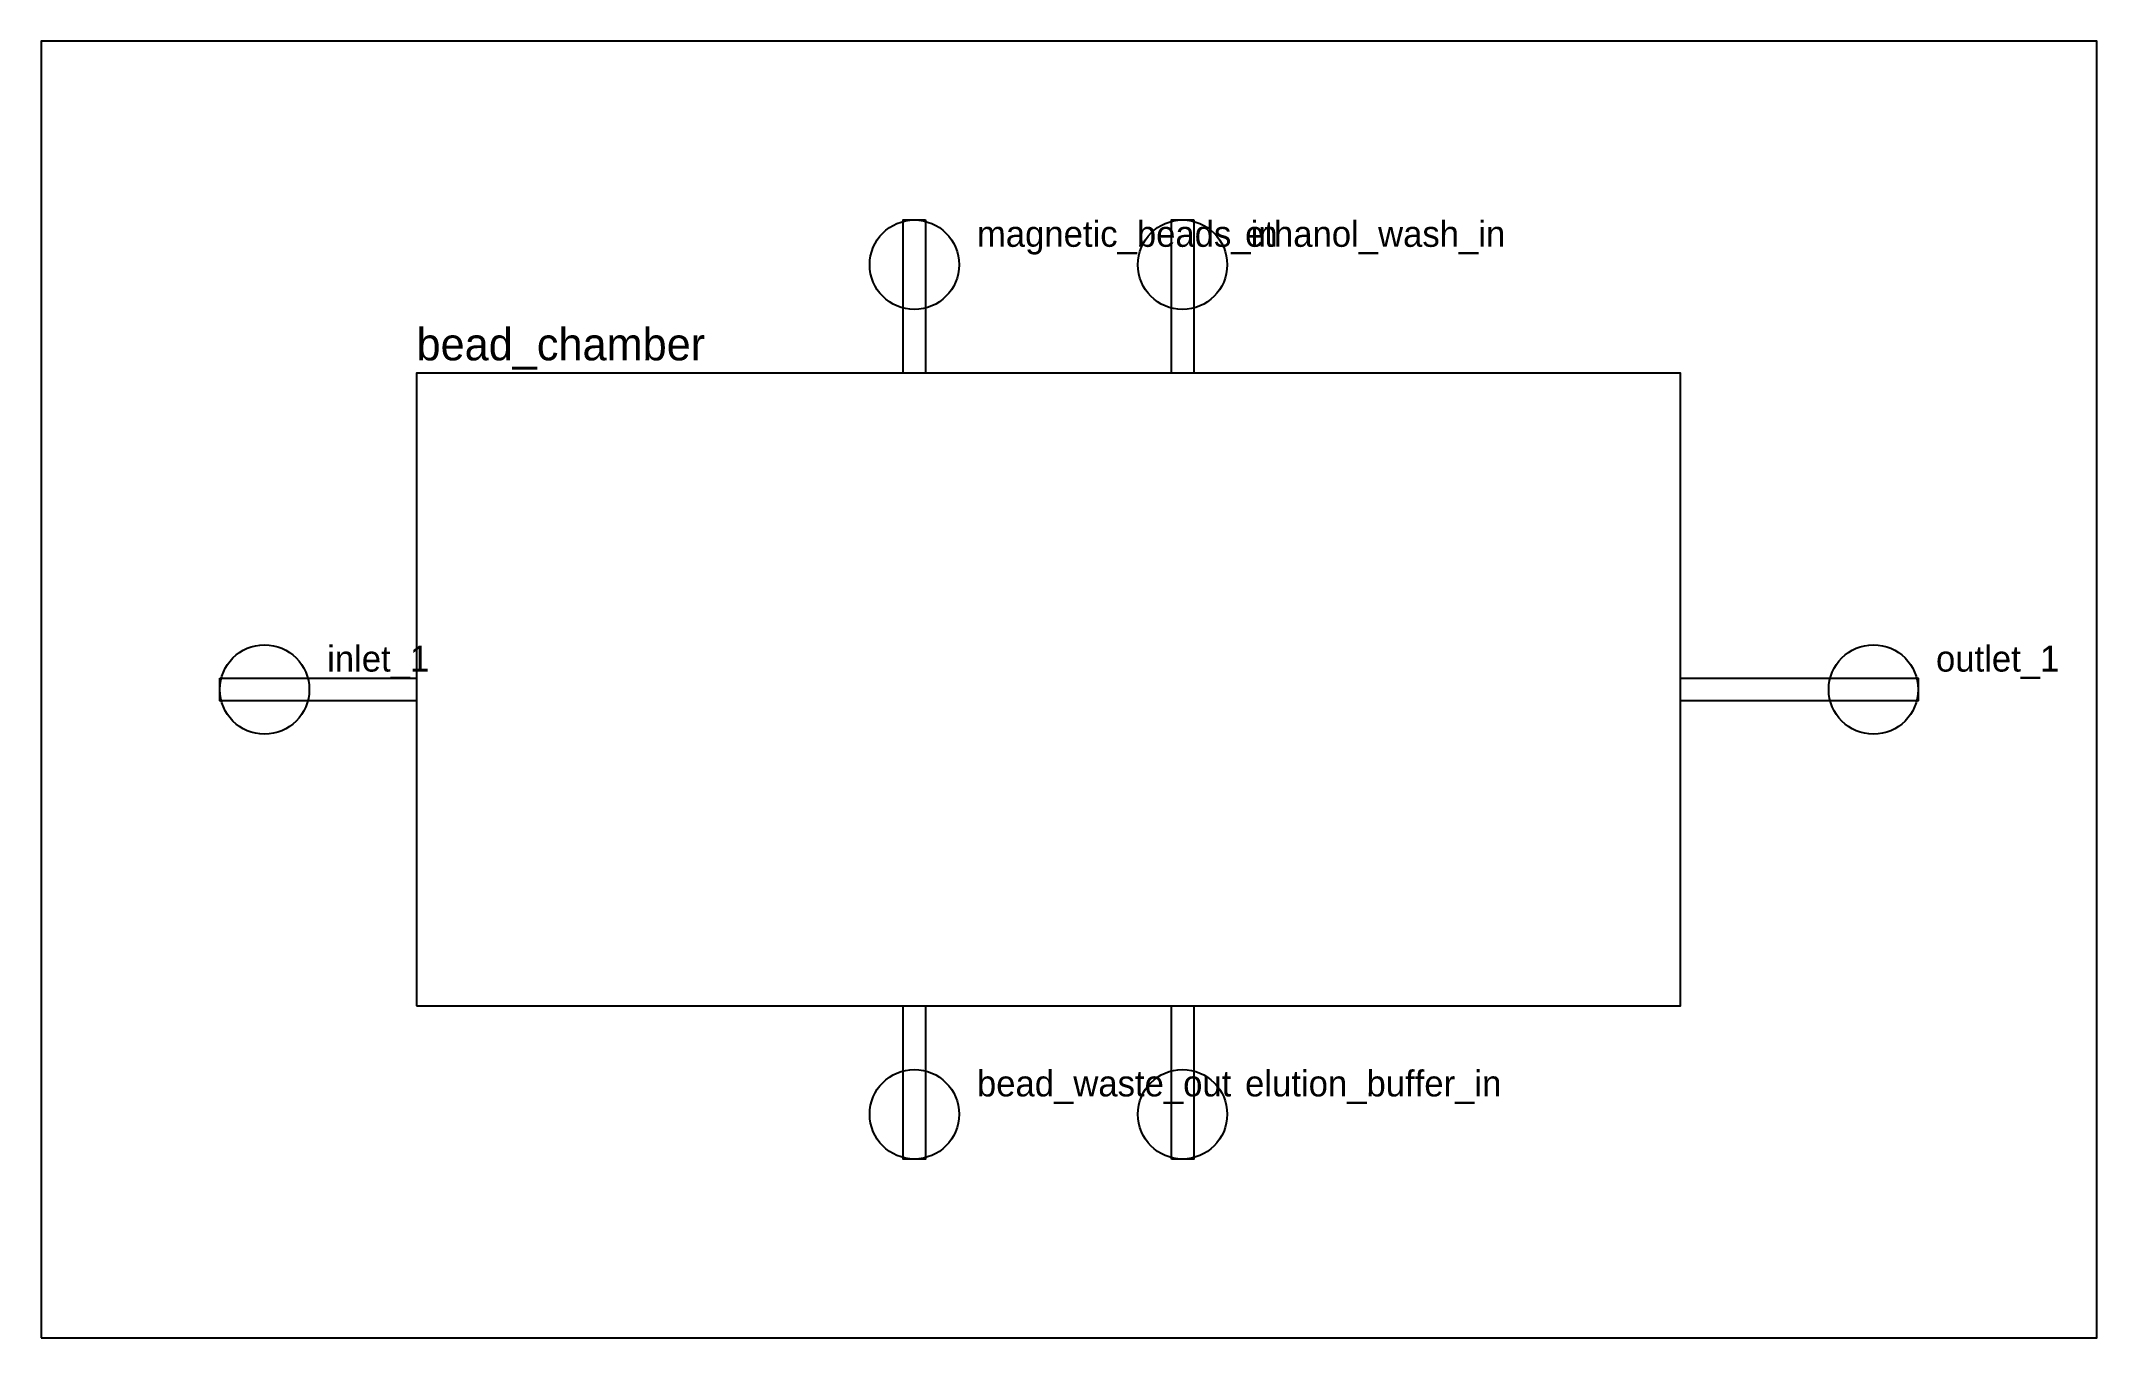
# Model space of a CAD drawing. Header units: millimetres. Extents: x 0 to 23, y 0 to 14.5.
import ezdxf

# ---------------------------------------------------------------- set-up
doc = ezdxf.new("R2010")
doc.units = ezdxf.units.MM
for name, color, linetype in [('CHAMBERS', 5, 'CONTINUOUS'), ('CHANNELS', 1, 'CONTINUOUS'), ('LABELS', 8, 'CONTINUOUS'), ('OUTLINE', 7, 'CONTINUOUS'), ('PORTS', 3, 'CONTINUOUS')]:
    doc.layers.add(name, color=color, linetype=linetype)

msp = doc.modelspace()

# ---------------------------------------------------------------- linework, layer by layer
at = {"layer": 'CHAMBERS'}
msp.add_lwpolyline([(4.2001, 3.7144), (18.3422, 3.7144), (18.3422, 10.7856), (4.2001, 10.7856)], close=True, dxfattribs=at)
at = {"layer": 'CHANNELS'}
for points in [[(9.895, 12.5), (9.895, 10.7855), (9.645, 10.7855), (9.645, 12.5)], [(12.895, 12.5), (12.895, 10.7855), (12.645, 10.7855), (12.645, 12.5)], [(2, 7.375), (4.2, 7.375), (4.2, 7.125), (2, 7.125)], [(18.3421, 7.375), (21, 7.375), (21, 7.125), (18.3421, 7.125)], [(9.895, 3.7145), (9.895, 2), (9.645, 2), (9.645, 3.7145)], [(12.645, 2), (12.645, 3.7145), (12.895, 3.7145), (12.895, 2)]]:
    msp.add_lwpolyline(points, close=True, dxfattribs=at)
at = {"layer": 'OUTLINE'}
msp.add_lwpolyline([(0, 0), (23, 0), (23, 14.5), (0, 14.5)], close=True, dxfattribs=at)
at = {"layer": 'PORTS'}
for centre in [(9.77, 12), (12.77, 12), (2.5, 7.25), (20.5, 7.25), (9.77, 2.5), (12.77, 2.5)]:
    msp.add_circle(centre, 0.5, dxfattribs=at)

# ---------------------------------------------------------------- texts
at = {"layer": 'LABELS'}
for s, height, p in [('magnetic_beads_in', 0.29, (10.47, 12.2)), ('ethanol_wash_in', 0.29, (13.47, 12.2)), ('bead_chamber', 0.362, (4.2001, 10.9306)), ('inlet_1', 0.29, (3.2, 7.45)), ('outlet_1', 0.29, (21.2, 7.45)), ('bead_waste_out', 0.29, (10.47, 2.7)), ('elution_buffer_in', 0.29, (13.47, 2.7))]:
    msp.add_text(s, height=height, dxfattribs=at).set_placement(p)

doc.saveas('drawing.dxf')
